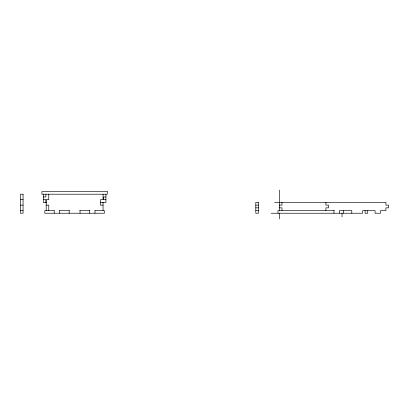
<?xml version="1.0" encoding="UTF-8"?>
<svg xmlns="http://www.w3.org/2000/svg" width="409" height="409" viewBox="0 0 409 409"><rect width="100%" height="100%" fill="white"/><g stroke="black" fill="none" stroke-linecap="round" stroke-linejoin="round"><path stroke-width="0.61" d="M43.288 196.974L45.9 196.974L45.9 194.198M105.931 196.974L103.319 196.974L103.319 199.694L105.931 199.694M20.45 199.694L23.062 199.694M43.288 199.694L45.9 199.694L45.9 202.465M274.567 202.358L385.938 202.358L385.938 205.129L388.55 205.129L388.55 207.849L385.938 207.849L385.938 210.625L380.503 210.625L380.503 213.232L375.063 213.232L375.063 210.625L362.665 210.625L362.665 213.232L271.198 213.232M46.483 202.465L43.288 202.465L43.288 194.198M100.128 202.465L105.931 202.465L105.931 194.198M20.45 205.129L23.062 205.129M46.171 205.129L48.778 205.129L48.778 210.625M103.048 205.129L100.435 205.129L100.435 199.694L103.048 199.694L103.048 194.198M255.809 205.129L258.416 205.129M279.362 205.129L281.975 205.129L281.975 202.358M255.809 207.849L258.416 207.849M279.362 207.849L281.975 207.849L281.975 210.625M20.45 210.625L23.062 210.625M54.32 210.625L44.811 210.625L44.811 213.232L104.407 213.232L104.407 210.625L94.898 210.625M59.392 210.625L69.535 210.625M79.678 210.625L89.827 210.625M255.809 210.625L258.416 210.625M334.48 210.625L278.002 210.625L278.002 213.232M367.722 210.625L367.722 213.232L365.114 213.232L365.114 210.625M351.791 213.232L351.791 210.625L339.393 210.625L339.393 213.232M343.366 210.625L343.366 213.232M342.006 213.232L342.006 216.877M333.959 210.625L333.959 213.232M325.907 202.358L325.907 205.129L328.519 205.129L328.519 207.849L325.907 207.849L325.907 210.625M279.362 190.078L279.362 210.839M279.362 213.232L279.362 218.922M103.048 202.107L103.048 210.625M95 210.625L95 213.232M89.561 210.625L89.561 213.232M80.046 210.625L80.046 213.232M69.172 210.625L69.172 213.232M59.658 210.625L59.658 213.232M54.218 210.625L54.218 213.232M48.778 194.198L48.778 199.694L46.171 199.694L46.171 210.625M107.291 191.591L41.928 191.591L41.928 194.198L107.291 194.198L107.291 191.591M23.062 194.198L20.45 194.198L20.45 213.232L23.062 213.232L23.062 194.198M258.416 202.358L255.809 202.358L255.809 213.232L258.416 213.232L258.416 202.358"/></g></svg>
